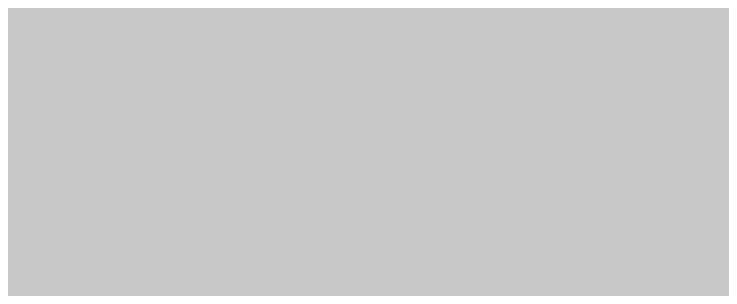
# Model space of a CAD drawing. Header units: millimetres. Extents: x -0.5 to 77.7, y -66.2 to -6.
# Drawn here: x 49.6669 to 49.9556, y -23.3097 to -23.1975 of the extents above; entities that cross this region are included whole.
import ezdxf

# ---------------------------------------------------------------- set-up
doc = ezdxf.new("R2010")
doc.units = ezdxf.units.MM
doc.header["$MEASUREMENT"] = 0
doc.layers.add('Inner1', color=7, linetype='Continuous', true_color=0x999966)
doc.layers.add('Top-Silkscreen-Layer', color=7, linetype='Continuous', true_color=0xffcc00)

msp = doc.modelspace()

# ---------------------------------------------------------------- hatches: boundary and pattern name
at = {"layer": 'Inner1'}
msp.add_hatch(color=256, dxfattribs=at).paths.add_polyline_path([(77.23901, -6.45415), (77.23901, -65.68199), (-0.02286, -65.68199), (-0.02286, -6.45415)])
at = {"layer": 'Top-Silkscreen-Layer'}
for points in [[(49.70925, -23.21968), (49.69537, -23.2393), (49.68784, -23.25598), (49.69538, -23.27271), (49.76102, -23.24725)], [(49.8081, -23.2359), (49.84848, -23.26664), (49.85356, -23.25576), (49.84704, -23.24011), (49.82682, -23.22263), (49.81311, -23.22081)]]:
    msp.add_hatch(color=256, dxfattribs=at).paths.add_polyline_path(points)

# ---------------------------------------------------------------- linework, layer by layer
at = {"layer": 'Top-Silkscreen-Layer', "const_width": 0.254}
for points in [[(49.70038, -23.11523), (49.7281, -23.18144), (49.7681, -23.1424)], [(49.80827, -23.11798), (49.81012, -23.16731), (49.81713, -23.17831), (49.83127, -23.1726), (49.85009, -23.15167), (49.85476, -23.13645), (49.84631, -23.12167)], [(49.60416, -23.12306), (49.59925, -23.13923), (49.60593, -23.15747), (49.61262, -23.17571), (49.62773, -23.17571), (49.64284, -23.17571), (49.65037, -23.15901), (49.65789, -23.14232), (49.65251, -23.12461), (49.64712, -23.10689), (49.6281, -23.10689), (49.60908, -23.10689)], [(49.81449, -23.34343), (49.83085, -23.38693), (49.8456, -23.38501), (49.84728, -23.36808)], [(49.70925, -23.21968), (49.69537, -23.2393), (49.68784, -23.25598), (49.69538, -23.27271), (49.76102, -23.24725)], [(49.6081, -23.23593), (49.64617, -23.27587), (49.65446, -23.26136), (49.64987, -23.2429), (49.64528, -23.22444), (49.62919, -23.22265), (49.61309, -23.22085)], [(49.8081, -23.2359), (49.84848, -23.26664), (49.85356, -23.25576), (49.84704, -23.24011), (49.82682, -23.22263), (49.81311, -23.22081)], [(49.6147, -23.34314), (49.6281, -23.38787), (49.64944, -23.35509)], [(49.70967, -23.33489), (49.69838, -23.35551), (49.69302, -23.37165), (49.7034, -23.38836), (49.71378, -23.40508), (49.72852, -23.40508), (49.74326, -23.40508), (49.75177, -23.38462), (49.76028, -23.36417), (49.75278, -23.34878)], [(49.71108, -23.56683), (49.72897, -23.62871), (49.74928, -23.57366)], [(49.61613, -23.4584), (49.60892, -23.48277), (49.6106, -23.4997), (49.6281, -23.4997), (49.6456, -23.4997), (49.64721, -23.48358)]]:
    msp.add_lwpolyline(points, close=True, dxfattribs=at)

doc.saveas('drawing.dxf')
